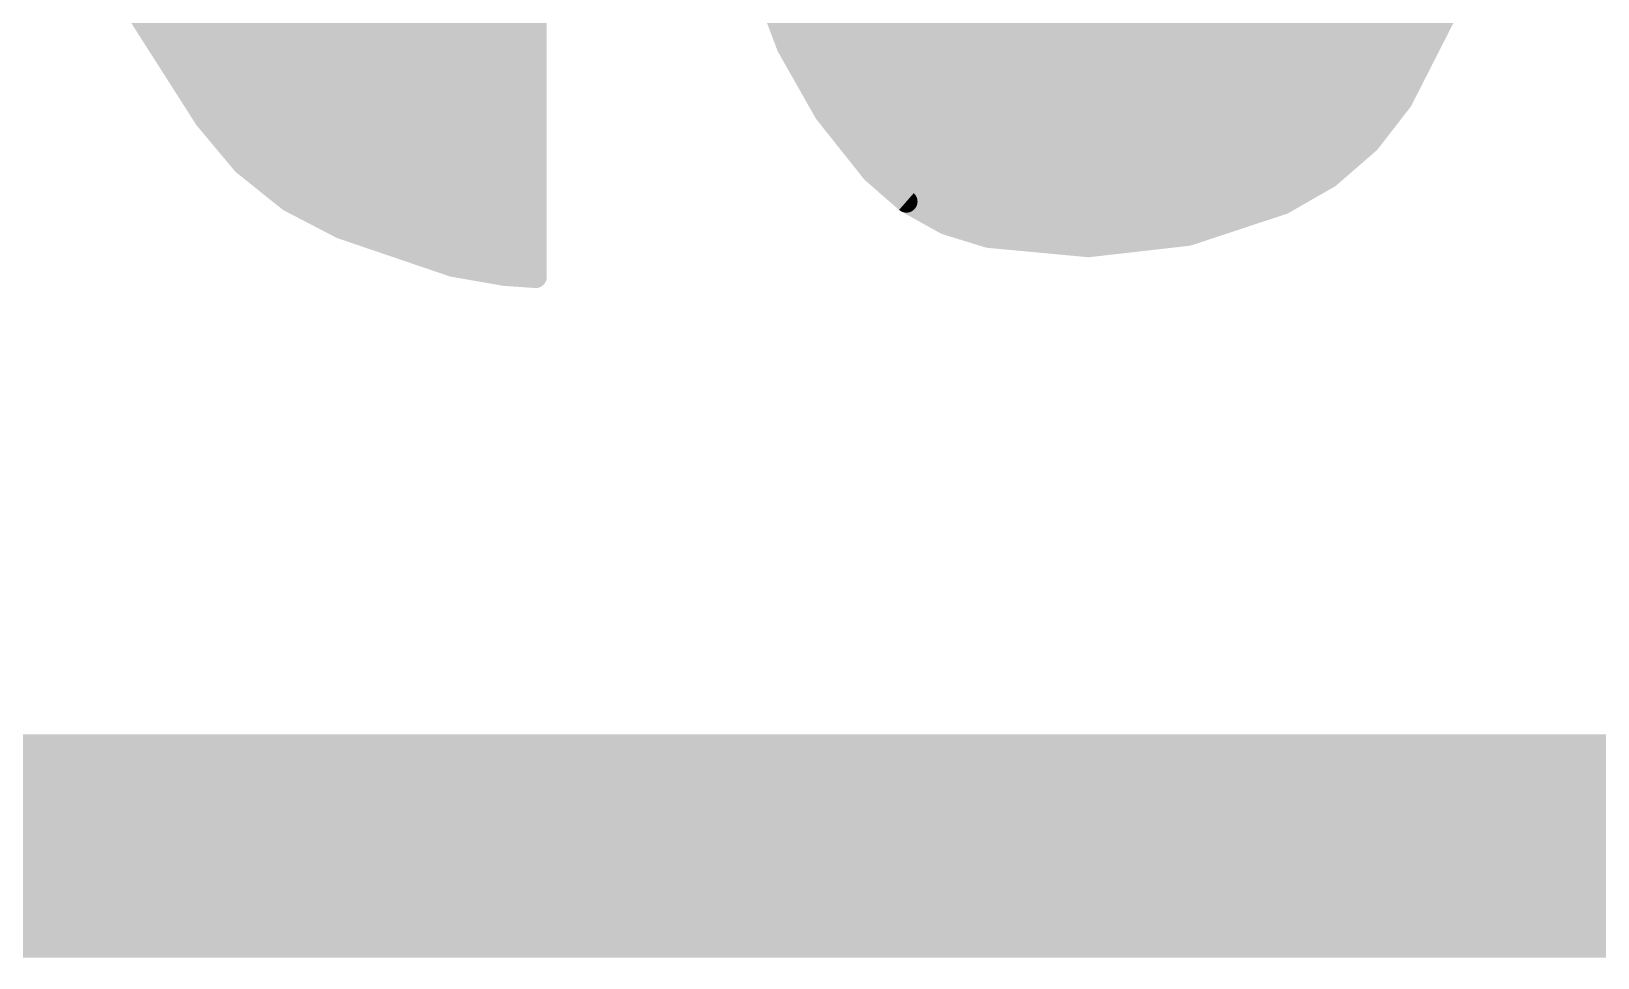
# Model space of a CAD drawing. Extents: x -17 to 90, y -12 to 22.
# Drawn here: x 4.303 to 6.086, y 1.143 to 2.197 of the extents above; entities that cross this region are included whole.
import ezdxf

# ---------------------------------------------------------------- set-up
doc = ezdxf.new("R2010")
doc.units = 0
for name, color, linetype in [('1', 12, 'CONTINUOUS'), ('16', 132, 'CONTINUOUS'), ('20', 53, 'CONTINUOUS'), ('22', 40, 'CONTINUOUS')]:
    doc.layers.add(name, color=color, linetype=linetype)

msp = doc.modelspace()

# ---------------------------------------------------------------- linework, layer by layer
at = {"layer": '1', "const_width": 0.254}
msp.add_lwpolyline([(31.75, 1.27), (1.27, 1.27)], dxfattribs=at)
at = {"layer": '16', "const_width": 0.254}
msp.add_lwpolyline([(31.75, 1.27), (1.27, 1.27)], dxfattribs=at)
at = {"layer": '20', "const_width": 0.2032}
msp.add_lwpolyline([(31.75, 1.27), (1.27, 1.27)], dxfattribs=at)
at = {"layer": '22', "const_width": 0.0254}
for points in [[(4.8768, 1.9177), (4.5009, 2.6314)], [(4.5187, 2.6416), (4.8768, 1.9177)], [(4.8768, 2.3038), (4.8768, 1.9177)], [(5.1639, 2.1798), (5.1333, 2.2606)], [(5.9276, 2.2465), (5.8623, 2.1184)], [(4.5009, 2.098), (4.4247, 2.2174)], [(4.4296, 2.2098), (4.7323, 2.2098)], [(4.723, 2.2098), (4.8768, 2.2098)], [(5.1525, 2.2098), (5.9089, 2.2098)], [(4.4458, 2.1844), (4.7449, 2.1844)], [(4.7363, 2.1844), (4.8768, 2.1844)], [(5.1621, 2.1844), (5.896, 2.1844)], [(5.2065, 2.1047), (5.1639, 2.1798)], [(4.462, 2.159), (4.7574, 2.159)], [(4.7497, 2.159), (4.8768, 2.159)], [(5.1757, 2.159), (5.883, 2.159)], [(4.4782, 2.1336), (4.77, 2.1336)], [(4.7631, 2.1336), (4.8768, 2.1336)], [(5.1901, 2.1336), (5.8701, 2.1336)], [(5.8623, 2.1184), (5.8254, 2.0709)], [(4.4944, 2.1082), (4.7826, 2.1082)], [(4.5439, 2.0465), (4.5009, 2.098)], [(4.7765, 2.1082), (4.8768, 2.1082)], [(5.2046, 2.1082), (5.8544, 2.1082)], [(5.2603, 2.0371), (5.2065, 2.1047)], [(4.5136, 2.0828), (4.7951, 2.0828)], [(4.7898, 2.0828), (4.8768, 2.0828)], [(5.224, 2.0828), (5.8346, 2.0828)], [(4.5349, 2.0574), (4.8077, 2.0574)], [(4.8032, 2.0574), (4.8768, 2.0574)], [(5.2442, 2.0574), (5.8099, 2.0574)], [(5.8254, 2.0709), (5.7799, 2.0314)], [(4.5963, 2.0045), (4.5439, 2.0465)], [(4.5621, 2.032), (4.8203, 2.032)], [(4.8166, 2.032), (4.8768, 2.032)], [(5.2988, 2.0035), (5.2603, 2.0371)], [(5.2661, 2.032), (5.7806, 2.032)], [(5.7799, 2.0314), (5.7277, 2.0015)], [(4.5937, 2.0066), (4.8328, 2.0066)], [(4.6558, 1.9736), (4.5963, 2.0045)], [(4.83, 2.0066), (4.8768, 2.0066)], [(5.2953, 2.0066), (5.7366, 2.0066)], [(5.3435, 1.9785), (5.2988, 2.0035)], [(5.7277, 2.0015), (5.6194, 1.9657)], [(4.6412, 1.9812), (4.8454, 1.9812)], [(4.7828, 1.9304), (4.6558, 1.9736)], [(4.8434, 1.9812), (4.8768, 1.9812)], [(5.3388, 1.9812), (5.6663, 1.9812)], [(5.3924, 1.9634), (5.3435, 1.9785)], [(4.7081, 1.9558), (4.858, 1.9558)], [(4.8567, 1.9558), (4.8768, 1.9558)], [(5.506, 1.9528), (5.3924, 1.9634)], [(5.474, 1.9558), (5.5322, 1.9558)], [(5.6194, 1.9657), (5.506, 1.9528)], [(4.8412, 1.9202), (4.7828, 1.9304)], [(4.7828, 1.9304), (4.8705, 1.9304)], [(4.8768, 1.9177), (4.8412, 1.9202)], [(4.8701, 1.9304), (4.8768, 1.9304)]]:
    msp.add_lwpolyline(points, dxfattribs=at)
at = {"layer": '22', "const_width": 0.0127}
for points in [[(4.4458, 2.1907, 1), (4.4458, 2.1781)], [(4.7363, 2.1907, 1), (4.7363, 2.1781)], [(4.7449, 2.1781, 1), (4.7449, 2.1907)], [(4.8768, 2.1781, 1), (4.8768, 2.1907)], [(5.1621, 2.1907, 1), (5.1621, 2.1781)], [(5.896, 2.1781, 1), (5.896, 2.1907)], [(5.1694, 2.1829, 1), (5.1583, 2.1767)], [(5.1579, 2.1776, 1), (5.1698, 2.1821)], [(4.462, 2.1654, 1), (4.462, 2.1527)], [(4.7497, 2.1654, 1), (4.7497, 2.1527)], [(4.7574, 2.1527, 1), (4.7574, 2.1654)], [(4.8768, 2.1527, 1), (4.8768, 2.1654)], [(5.1757, 2.1654, 1), (5.1757, 2.1527)], [(5.883, 2.1527, 1), (5.883, 2.1654)], [(4.4782, 2.1399, 1), (4.4782, 2.1273)], [(4.7631, 2.1399, 1), (4.7631, 2.1273)], [(4.77, 2.1273, 1), (4.77, 2.1399)], [(4.8768, 2.1273, 1), (4.8768, 2.1399)], [(5.1901, 2.1399, 1), (5.1901, 2.1273)], [(5.8701, 2.1273, 1), (5.8701, 2.1399)], [(5.8566, 2.1213, 1), (5.868, 2.1155)], [(5.8673, 2.1145, 1), (5.8573, 2.1223)], [(4.4944, 2.1145, 1), (4.4944, 2.1019)], [(4.5058, 2.1021, 1), (4.496, 2.0939)], [(4.4955, 2.0946, 1), (4.5063, 2.1014)], [(4.7765, 2.1145, 1), (4.7765, 2.1019)], [(4.7826, 2.1019, 1), (4.7826, 2.1145)], [(4.8768, 2.1019, 1), (4.8768, 2.1145)], [(5.2046, 2.1145, 1), (5.2046, 2.1019)], [(5.2115, 2.1087, 1), (5.2016, 2.1008)], [(5.201, 2.1016, 1), (5.2121, 2.1078)], [(5.8544, 2.1019, 1), (5.8544, 2.1145)], [(4.5136, 2.0892, 1), (4.5136, 2.0765)], [(4.7898, 2.0892, 1), (4.7898, 2.0765)], [(4.7951, 2.0765, 1), (4.7951, 2.0892)], [(4.8768, 2.0765, 1), (4.8768, 2.0892)], [(5.224, 2.0892, 1), (5.224, 2.0765)], [(5.8346, 2.0765, 1), (5.8346, 2.0892)], [(4.5349, 2.0637, 1), (4.5349, 2.0511)], [(4.8032, 2.0637, 1), (4.8032, 2.0511)], [(4.8077, 2.0511, 1), (4.8077, 2.0637)], [(4.8768, 2.0511, 1), (4.8768, 2.0637)], [(5.2442, 2.0637, 1), (5.2442, 2.0511)], [(5.8099, 2.0511, 1), (5.8099, 2.0637)], [(5.8204, 2.0748, 1), (5.8304, 2.067)], [(5.8295, 2.0661, 1), (5.8212, 2.0757)], [(4.5479, 2.0515, 1), (4.54, 2.0416)], [(4.5391, 2.0425, 1), (4.5488, 2.0506)], [(4.5621, 2.0383, 1), (4.5621, 2.0257)], [(4.8166, 2.0383, 1), (4.8166, 2.0257)], [(4.8203, 2.0257, 1), (4.8203, 2.0383)], [(4.8768, 2.0257, 1), (4.8768, 2.0383)], [(5.2645, 2.0419, 1), (5.2561, 2.0323)], [(5.2553, 2.0331, 1), (5.2653, 2.0411)], [(5.2661, 2.0383, 1), (5.2661, 2.0257)], [(5.7758, 2.0362, 1), (5.7841, 2.0266)], [(5.7831, 2.0259, 1), (5.7768, 2.0369)], [(5.7806, 2.0257, 1), (5.7806, 2.0383)], [(4.5937, 2.013, 1), (4.5937, 2.0003)], [(4.5992, 2.0102, 1), (4.5933, 1.9989)], [(4.5923, 1.9996, 1), (4.6002, 2.0095)], [(4.83, 2.013, 1), (4.83, 2.0003)], [(4.8328, 2.0003, 1), (4.8328, 2.013)], [(4.8768, 2.0003, 1), (4.8768, 2.013)], [(5.2953, 2.013, 1), (5.2953, 2.0003)], [(5.3019, 2.009, 1), (5.2958, 1.9979)], [(5.7366, 2.0003, 1), (5.7366, 2.013)], [(5.2947, 1.9987, 1), (5.303, 2.0082)], [(5.7245, 2.007, 1), (5.7309, 1.996)], [(5.7297, 1.9955, 1), (5.7257, 2.0075)], [(4.6412, 1.9876, 1), (4.6412, 1.9748)], [(4.6578, 1.9796, 1), (4.6538, 1.9676)], [(4.6529, 1.968, 1), (4.6587, 1.9792)], [(4.8434, 1.9876, 1), (4.8434, 1.9748)], [(4.8454, 1.9748, 1), (4.8454, 1.9876)], [(4.8768, 1.9748, 1), (4.8768, 1.9876)], [(5.3388, 1.9876, 1), (5.3388, 1.9748)], [(5.3454, 1.9846, 1), (5.3416, 1.9725)], [(5.3404, 1.973, 1), (5.3466, 1.9841)], [(5.6663, 1.9748, 1), (5.6663, 1.9876)], [(4.7081, 1.9622, 1), (4.7081, 1.9494)], [(4.8567, 1.9622, 1), (4.8567, 1.9494)], [(4.858, 1.9494, 1), (4.858, 1.9622)], [(4.8768, 1.9494, 1), (4.8768, 1.9622)], [(5.393, 1.9697, 1), (5.3918, 1.9571)], [(5.3905, 1.9573, 1), (5.3943, 1.9695)], [(5.474, 1.9622, 1), (5.474, 1.9494)], [(5.5053, 1.9591, 1), (5.5067, 1.9465)], [(5.5054, 1.9465, 1), (5.5066, 1.9591)], [(5.5322, 1.9494, 1), (5.5322, 1.9622)], [(5.6174, 1.9717, 1), (5.6214, 1.9597)], [(5.6201, 1.9594, 1), (5.6186, 1.972)], [(4.7828, 1.9368, 1), (4.7828, 1.9241)], [(4.7839, 1.9367, 1), (4.7817, 1.9241)], [(4.7808, 1.9244, 1), (4.7848, 1.9364)], [(4.8416, 1.9265, 1), (4.8408, 1.9139)], [(4.8401, 1.9139, 1), (4.8423, 1.9265)], [(4.8701, 1.9368, 1), (4.8701, 1.9241)], [(4.8705, 1.9241, 1), (4.8705, 1.9368)], [(4.8711, 1.9149, 1), (4.8825, 1.9205)], [(4.8712, 1.9147, 1), (4.8824, 1.9207)], [(4.8764, 1.9114, 1), (4.8772, 1.924)], [(4.8768, 1.9241, 1), (4.8768, 1.9368)], [(4.8704, 1.9177, 1), (4.8832, 1.9177)]]:
    msp.add_lwpolyline(points, format="xyb", dxfattribs=at)

doc.saveas('drawing.dxf')
